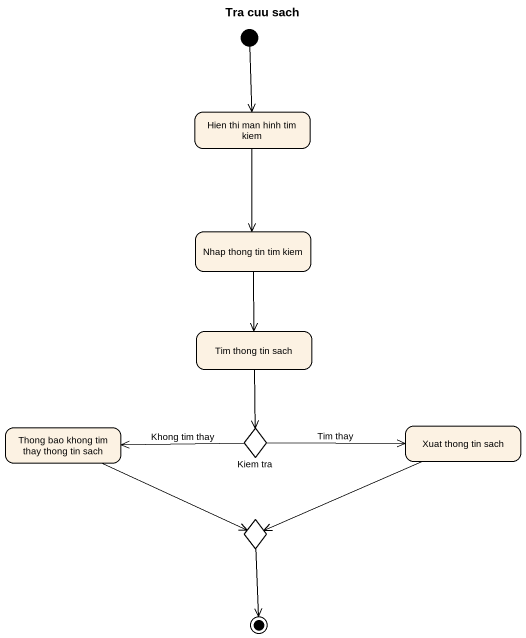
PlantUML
@startuml
title Tra cuu sach
hide empty description
state "Hien thi man hinh tim kiem" as Hien_thi_man_hinh_tim_kiem
state "Nhap thong tin tim kiem" as Nhap_thong_tin_tim_kiem
state "Tim thong tin sach" as Tim_thong_tin_sach
state "Thong bao khong tim thay thong tin sach" as Thong_bao_khong_tim_thay
state "Kiem tra" as Kiem_tra <<choice>>
state "Xuat thong tin sach" as Xuat_thong_tin_sach
state choice1 <<choice>>
[*] --> Hien_thi_man_hinh_tim_kiem
Hien_thi_man_hinh_tim_kiem --> Nhap_thong_tin_tim_kiem
Nhap_thong_tin_tim_kiem --> Tim_thong_tin_sach
Tim_thong_tin_sach --> Kiem_tra
Thong_bao_khong_tim_thay -right-> choice1
Kiem_tra -left-> Thong_bao_khong_tim_thay : Khong tim thay
Kiem_tra -right-> Xuat_thong_tin_sach : Tim thay
Xuat_thong_tin_sach -left-> choice1
choice1 --> [*]
@enduml
